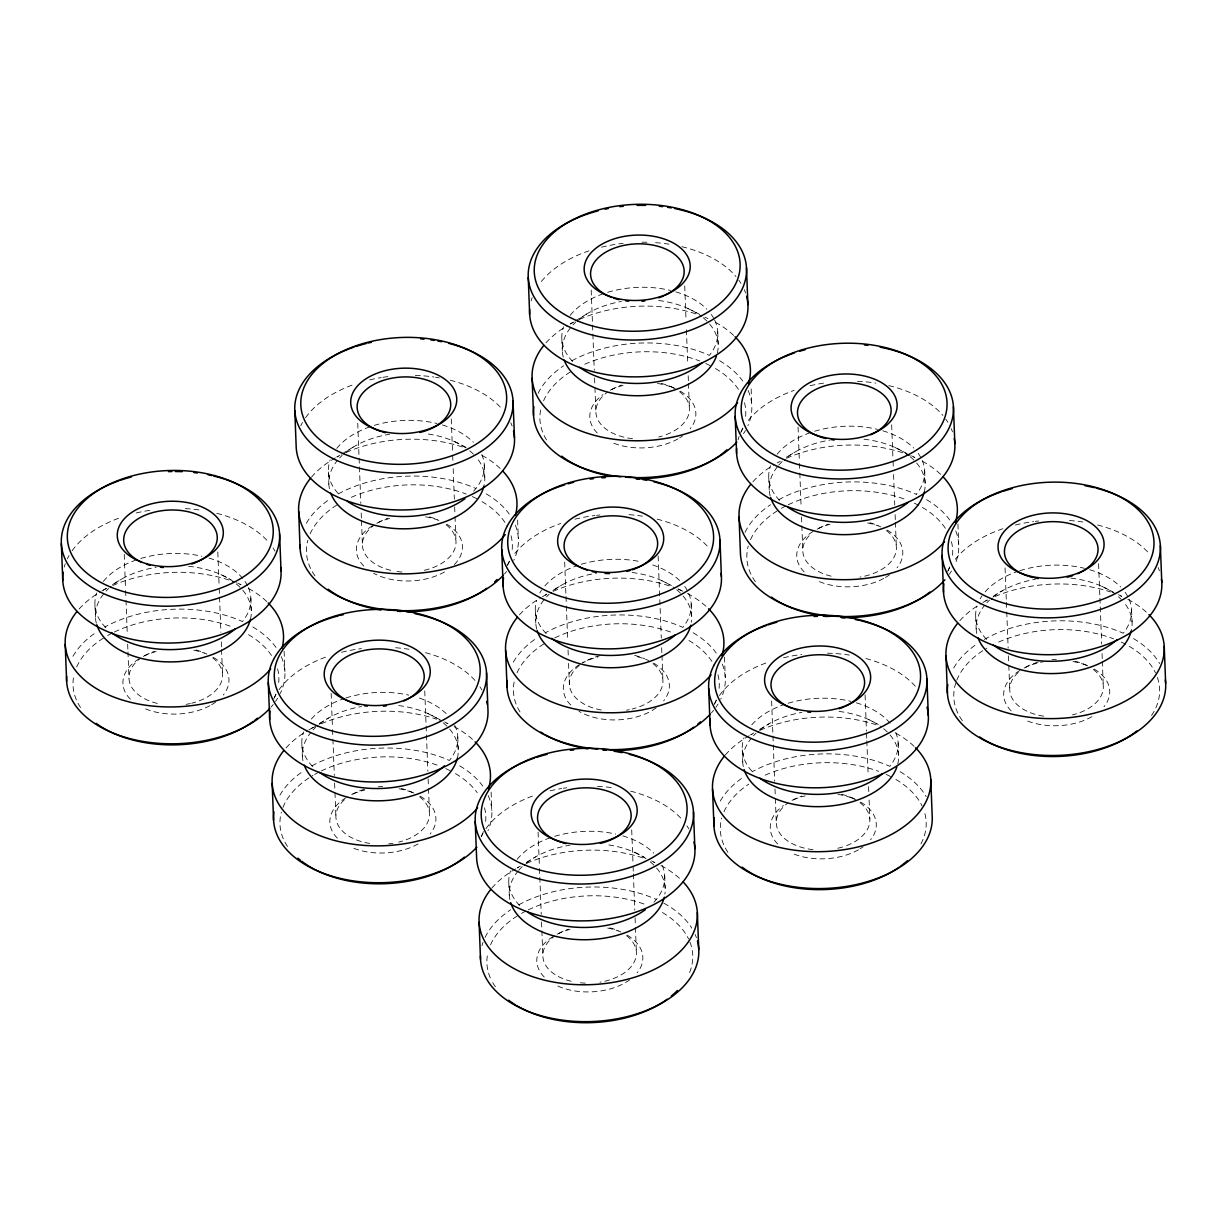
<?xml version="1.0" encoding="UTF-8"?>
<svg xmlns="http://www.w3.org/2000/svg" width="1227" height="1227" viewBox="0 0 1227 1227"><rect width="100%" height="100%" fill="white"/><g stroke="black" fill="none" stroke-linecap="round" stroke-linejoin="round"><path stroke-width="0.75" stroke-dasharray="5 3.75" d="M101.918 590.985L106.458 588.239M112.531 584.573L121.611 579.083M339.91 455.156L336.873 456.981A109.234 67.255 -2.2 0 1 339.864 455.462M341.428 454.235L355.063 445.984M570.325 323.897L573.362 322.072M574.88 321.152L588.515 312.9M308.851 729.912L313.406 727.166M319.465 723.501L328.56 717.994M546.843 594.083L542.303 596.828A109.234 67.255 -2.2 0 1 546.797 594.389M552.902 590.417L561.997 584.911M786.354 457.334L795.449 451.827M520.34 866.078L517.303 867.918A109.234 67.255 -2.2 0 1 520.294 866.4M526.398 862.412L535.493 856.921M753.777 732.994L750.755 734.835A109.234 67.255 -2.2 0 1 753.731 733.317M759.85 729.329L768.946 723.838M987.229 599.911L982.689 602.656A109.234 67.255 -2.2 0 1 987.183 600.233M993.287 596.245L1002.382 590.754M671.23 386.796L673.899 387.977M1087.766 665.816L1085.113 664.635A46.81 28.819 -2.2 0 0 1074.99 661.215M851.661 797.719L854.329 798.915M413.944 793.071L411.275 791.89A46.81 28.819 -2.2 0 0 401.168 788.455M687.887 308.452L699.574 314.357M894.82 447.364L909.851 454.972M911.523 455.815L914.867 457.502A109.234 67.255 -2.2 0 0 911.722 456.137M1101.754 586.291L1116.785 593.883M1118.457 594.727L1121.8 596.414A109.234 67.255 -2.2 0 0 1118.656 595.049M454.435 441.536L466.122 447.441M661.368 580.448L671.399 585.524M678.071 588.899L681.414 590.586M868.302 719.375L878.333 724.436M220.983 574.619L231.013 579.681M237.685 583.055L241.029 584.742A109.234 67.255 -2.2 0 0 236.29 582.718M427.916 713.547L442.962 721.139M444.634 721.982L447.962 723.669A109.234 67.255 -2.2 0 0 444.818 722.304M634.865 852.458L644.881 857.52M651.568 860.909L654.896 862.596A109.234 67.255 -2.2 0 0 651.767 861.231M1131.585 609.696L1132.061 621.982M1098.594 563.714L1099.837 596.215M1099.913 598.132L1101.677 644.006M1102.045 653.562L1102.26 659.298M1102.337 661.2L1103.288 686.046M1005.066 567.917L1006.309 600.417M1006.385 602.319L1006.677 609.972M1006.753 611.874L1008.149 648.193M1008.441 655.847L1008.732 663.485M1008.809 665.402L1009.76 690.249M975.695 616.69L976.171 628.976M957.934 524.052L958.716 544.328M924.652 470.769L925.127 483.055M891.661 424.803L892.98 459.205M893.057 461.107L893.271 466.843M893.563 474.496L894.744 505.079M895.112 514.634L895.327 520.371M895.403 522.288L896.354 547.135M898.149 742.78L898.624 755.065M865.081 694.896L866.461 731.215M866.538 733.117L866.768 738.853M866.829 740.771L868.164 775.173M868.593 786.645L868.823 792.381M869.115 800.019L869.851 819.13M798.056 427.088L799.375 461.49M799.452 463.392L799.743 471.045M799.82 472.962L801.139 507.365M801.507 516.92L802.826 551.322M768.762 477.763L769.237 490.064M771.614 701L773.225 743.056M773.301 744.958L774.697 781.277M774.989 788.93L775.28 796.568M775.357 798.486L776.308 823.332M751.139 388.821L751.783 405.416M742.258 749.774L742.734 762.059M717.718 331.857L718.194 344.143M724.482 657.135L725.264 677.411M684.727 285.876L685.97 318.36M686.414 329.833L687.733 364.25M688.178 375.707L688.393 381.444M688.47 383.361L689.421 408.208M691.215 603.853L691.675 616.153M658.132 555.969L661.292 638.163M661.66 647.718L661.89 653.454M661.951 655.371L662.917 680.218M664.697 875.863L665.172 888.149M631.706 829.881L633.025 864.299M633.101 866.201L633.316 871.937M633.393 873.854L634.788 910.173M635.08 917.811L635.371 925.465M635.448 927.367L636.399 952.229M591.184 290.063L592.81 332.118M592.871 334.035L594.267 370.355M594.574 377.993L594.865 385.646M594.926 387.548L595.893 412.41M561.828 338.851L562.303 351.137M564.681 562.073L565.923 594.574M566 596.491L566.291 604.129M566.368 606.046L567.687 640.448M568.055 650.003L568.27 655.739M568.561 663.393L569.374 684.405M535.325 610.847L535.785 623.147M538.086 832.167L539.42 866.584M539.481 868.486L541.245 914.36M541.536 922.014L542.871 956.416M517.625 520.064L518.331 538.5M508.806 882.857L509.282 895.143M484.266 464.941L484.742 477.226M491.107 792.075L491.812 810.495M451.275 418.959L452.594 453.361M452.671 455.278L452.886 461.015M453.177 468.653L454.358 499.236M454.65 506.889L454.941 514.527M455.018 516.444L455.969 541.291M457.763 736.936L458.238 749.237M424.757 690.97L426.382 733.01M426.459 734.927L427.855 771.246M428.146 778.9L428.438 786.538M428.514 788.455L429.465 813.302M357.747 423.162L360.83 503.438M361.198 512.993L361.413 518.73M361.49 520.647L362.44 545.494M328.376 471.935L328.851 484.22M331.152 693.255L332.471 727.657M332.548 729.574L332.839 737.212M332.916 739.129L334.311 775.449M334.603 783.087L334.894 790.74M334.971 792.642L335.922 817.504M301.873 743.945L302.348 756.231M284.112 651.307L284.879 671.583M250.829 598.024L251.305 610.31M217.823 552.043L219.142 586.445M219.219 588.362L220.906 632.319M221.274 641.874L221.504 647.611M221.566 649.528L222.532 674.375M124.218 554.328L125.537 588.73M125.614 590.647L125.906 598.285M125.982 600.202L127.301 634.604M127.669 644.175L127.884 649.896M127.961 651.813L128.988 678.577M94.939 605.018L95.415 617.304M626.522 935.71A46.81 28.819 -2.2 0 1 599.957 982.198M585.356 983.134A46.81 28.819 -2.2 0 1 576.705 982.336M571.168 981.263A46.81 28.819 -2.2 0 1 554.451 936.155M558.592 933.486A46.81 28.819 -2.2 0 1 568.27 929.176M609.88 927.842A46.81 28.819 -2.2 0 1 618.209 930.802M627.227 935.173A53.052 32.669 -2.2 0 1 637.135 972.873M629.696 979.836A53.052 32.669 -2.2 0 1 557.426 985.879M544.251 977.029A53.052 32.669 -2.2 0 1 554.635 935.618M557.196 934.238A53.052 32.669 -2.2 0 1 571.721 928.946M607.656 928.026A53.052 32.669 -2.2 0 1 622.212 932.581M662.243 865.48A78.022 48.037 -2.2 0 1 653.991 902.106M519.727 905.541A78.022 48.037 -2.2 0 1 510.601 870.817M517.165 859.314A78.022 48.037 -2.2 0 1 551.153 837.443M554.681 836.323A78.022 48.037 -2.2 0 1 615.724 834.053M622.841 835.894A78.022 48.037 -2.2 0 1 653.776 853.194M689.927 942.06A102.991 63.405 -2.2 0 1 689.114 973.64M495.447 986.83A102.991 63.405 -2.2 0 1 491.045 979.453M490.34 977.934A102.991 63.405 -2.2 0 1 487.901 952.704M490.539 944.836A102.991 63.405 -2.2 0 1 518.361 915.265M521.536 913.394A102.991 63.405 -2.2 0 1 526.506 910.725M528.223 909.882A102.991 63.405 -2.2 0 1 646.69 905.005M662.411 912.52A102.991 63.405 -2.2 0 1 688.608 939.023M509.88 899.652A78.022 48.037 -2.2 0 1 517.641 871.615M518.776 870.25A78.022 48.037 -2.2 0 1 522.595 866.293M526.076 863.287A78.022 48.037 -2.2 0 1 570.003 845.188M608.776 844.943A78.022 48.037 -2.2 0 1 648.715 860.633M650.187 861.799A78.022 48.037 -2.2 0 1 654.252 865.48M656.614 868.056A78.022 48.037 -2.2 0 1 664.881 894.192M481.966 945.71A109.234 67.255 -2.2 0 1 483.009 942.367M485.079 937.397A109.234 67.255 -2.2 0 1 510.616 909.774M518.684 904.866A109.234 67.255 -2.2 0 1 656.322 899.452M663.807 903.179A109.234 67.255 -2.2 0 1 691.783 928.133M695.142 934.483A109.234 67.255 -2.2 0 1 696.415 937.75M481.214 836.645A109.234 67.255 -2.2 0 1 482.932 833.394M485.984 828.608A109.234 67.255 -2.2 0 1 535.923 794.881M550.11 790.817A109.234 67.255 -2.2 0 1 561.659 788.516M563.331 788.24A109.234 67.255 -2.2 0 1 566.69 787.765M597.457 786.384A109.234 67.255 -2.2 0 1 614.298 787.933M630.647 791.154A109.234 67.255 -2.2 0 1 682.918 820.541M686.921 825.817A109.234 67.255 -2.2 0 1 688.853 828.931M491.843 888.118A109.234 67.255 -2.2 0 1 515.785 868.839M526.598 863.379A109.234 67.255 -2.2 0 1 643.546 858.133M660.939 865.526A109.234 67.255 -2.2 0 1 682.043 880.817M419.588 796.783A46.81 28.819 -2.2 0 1 398.668 842.121M393.023 843.271A46.81 28.819 -2.2 0 1 388.683 843.854M369.756 843.424A46.81 28.819 -2.2 0 1 347.517 797.228M351.658 794.559A46.81 28.819 -2.2 0 1 366.72 788.67M378.161 786.798A46.81 28.819 -2.2 0 1 382.579 786.568M420.278 796.246A53.052 32.669 -2.2 0 1 430.202 833.946M418.07 843.931A53.052 32.669 -2.2 0 1 350.493 846.967M337.302 838.118A53.052 32.669 -2.2 0 1 347.701 796.691M352.962 794.053A53.052 32.669 -2.2 0 1 364.787 790.019M399.128 788.823A53.052 32.669 -2.2 0 1 415.278 793.67M454.65 725.126A78.022 48.037 -2.2 0 1 449.404 760.479A109.234 67.255 -2.2 0 0 311.75 765.955M312.793 766.614A78.022 48.037 -2.2 0 1 303.652 731.905M311.367 719.037A78.022 48.037 -2.2 0 1 344.22 698.531M345.968 697.948A78.022 48.037 -2.2 0 1 408.79 695.126M419.343 698.071A78.022 48.037 -2.2 0 1 446.843 714.267M483.407 831.584A102.991 63.405 -2.2 0 1 479.834 839.329M287.517 846.477A102.991 63.405 -2.2 0 1 281.366 812.197M282.946 807.473A102.991 63.405 -2.2 0 1 312.992 775.403M314.603 774.467A102.991 63.405 -2.2 0 1 319.572 771.798M321.29 770.955A102.991 63.405 -2.2 0 1 438.192 765.495M445.769 768.577A102.991 63.405 -2.2 0 1 452.364 771.844M455.478 773.608A102.991 63.405 -2.2 0 1 477.257 792.719M484.527 807.795A102.991 63.405 -2.2 0 1 485.401 823.67M449.68 729.145A78.022 48.037 -2.2 0 1 457.349 758.286M302.946 760.725A78.022 48.037 -2.2 0 1 310.707 732.688M313.054 729.973A78.022 48.037 -2.2 0 1 315.661 727.366M319.143 724.359A78.022 48.037 -2.2 0 1 361.49 706.537M398.683 705.586A78.022 48.037 -2.2 0 1 440.554 720.786M443.254 722.872A78.022 48.037 -2.2 0 1 447.318 726.553M274.281 697.718A109.234 67.255 -2.2 0 1 275.998 694.467M279.05 689.681A109.234 67.255 -2.2 0 1 328.989 655.954M341.566 652.273A109.234 67.255 -2.2 0 1 361.459 648.623M395.615 647.749A109.234 67.255 -2.2 0 1 409.005 649.252M425.493 652.687A109.234 67.255 -2.2 0 1 475.984 681.614M479.972 686.89A109.234 67.255 -2.2 0 1 481.92 690.019M488.208 795.556A109.234 67.255 -2.2 0 1 487.993 830.664M279.863 795.234A109.234 67.255 -2.2 0 1 303.683 770.847M459.696 765.863A109.234 67.255 -2.2 0 1 482.778 786.124M286.014 747.933A109.234 67.255 -2.2 0 1 307.164 730.893M311.827 728.271A109.234 67.255 -2.2 0 1 318.054 725.188M321.29 723.746A109.234 67.255 -2.2 0 1 436.613 719.206M454.005 726.614A109.234 67.255 -2.2 0 1 475.11 741.89M212.654 657.856A46.81 28.819 -2.2 0 1 191.734 703.194M190.338 703.531A46.81 28.819 -2.2 0 1 186.09 704.359M157.286 703.408A46.81 28.819 -2.2 0 1 140.568 658.301M144.725 655.632A46.81 28.819 -2.2 0 1 154.403 651.322M196.013 650.003A46.81 28.819 -2.2 0 1 204.342 652.963M213.345 657.335A53.052 32.669 -2.2 0 1 223.268 695.019M215.829 701.982A53.052 32.669 -2.2 0 1 211.121 705.004M209.863 705.709A53.052 32.669 -2.2 0 1 143.559 708.04M130.369 699.191A53.052 32.669 -2.2 0 1 140.768 657.779M143.329 656.399A53.052 32.669 -2.2 0 1 157.854 651.108M193.774 650.187A53.052 32.669 -2.2 0 1 208.345 654.743M248.36 587.641A78.022 48.037 -2.2 0 1 242.471 621.568A109.234 67.255 -2.2 0 0 104.801 627.028M105.859 627.687A78.022 48.037 -2.2 0 1 96.718 592.978M103.298 581.475A78.022 48.037 -2.2 0 1 135.553 560.202M140.814 558.469A78.022 48.037 -2.2 0 1 201.857 556.214M208.973 558.055A78.022 48.037 -2.2 0 1 247.716 586.199M275.891 694.237A102.991 63.405 -2.2 0 1 272.9 700.402M80.583 707.55A102.991 63.405 -2.2 0 1 74.034 674.85M76.657 666.997A102.991 63.405 -2.2 0 1 104.494 637.427M107.654 635.54A102.991 63.405 -2.2 0 1 112.639 632.871M114.341 632.028A102.991 63.405 -2.2 0 1 232.808 627.15M248.544 634.681A102.991 63.405 -2.2 0 1 273.974 659.666M277.578 668.868A102.991 63.405 -2.2 0 1 278.468 684.743M242.747 590.218A78.022 48.037 -2.2 0 1 250.415 619.359M96.35 623.285A78.022 48.037 -2.2 0 1 103.774 593.761M106.12 591.061A78.022 48.037 -2.2 0 1 108.728 588.439M114.709 583.515A78.022 48.037 -2.2 0 1 156.136 567.349M188.559 566.307A78.022 48.037 -2.2 0 1 233.621 581.874M236.32 583.945A78.022 48.037 -2.2 0 1 240.369 587.626M64.218 567.104A109.234 67.255 -2.2 0 1 65.261 563.76M67.347 558.791A109.234 67.255 -2.2 0 1 69.065 555.54M72.117 550.754A109.234 67.255 -2.2 0 1 120.323 517.641M136.243 512.963A109.234 67.255 -2.2 0 1 152.823 509.911M185.277 508.622A109.234 67.255 -2.2 0 1 200.415 510.095M216.78 513.3A109.234 67.255 -2.2 0 1 267.977 541.46M273.038 547.963A109.234 67.255 -2.2 0 1 274.986 551.092M281.274 656.644A109.234 67.255 -2.2 0 1 280.308 693.393M277.639 698.255A109.234 67.255 -2.2 0 1 275.538 701.43M273.176 704.543A109.234 67.255 -2.2 0 1 271.029 707.074M72.93 656.307A109.234 67.255 -2.2 0 1 96.749 631.92M252.762 626.936A109.234 67.255 -2.2 0 1 277.915 650.279M79.08 609.006A109.234 67.255 -2.2 0 1 100.231 591.966M103.39 590.156A109.234 67.255 -2.2 0 1 106.412 588.546M112.731 585.54A109.234 67.255 -2.2 0 1 234.648 582.089M248.514 588.469A109.234 67.255 -2.2 0 1 268.176 602.963M859.974 802.627A46.81 28.819 -2.2 0 1 844.437 846.385M842.673 846.952A46.81 28.819 -2.2 0 1 834.835 848.869M812.995 849.636A46.81 28.819 -2.2 0 1 787.887 803.056M792.044 800.403A46.81 28.819 -2.2 0 1 801.722 796.093M841.553 794.298A46.81 28.819 -2.2 0 1 854.667 799.206M860.664 802.09A53.052 32.669 -2.2 0 1 870.587 839.774M863.148 846.753A53.052 32.669 -2.2 0 1 860.081 848.793M858.44 849.774A53.052 32.669 -2.2 0 1 790.878 852.796M777.688 843.946A53.052 32.669 -2.2 0 1 783.393 805.556M793.348 799.881A53.052 32.669 -2.2 0 1 805.173 795.863M837.934 794.39A53.052 32.669 -2.2 0 1 855.664 799.498M895.679 732.396A78.022 48.037 -2.2 0 1 889.79 766.323A109.234 67.255 -2.2 0 0 752.12 771.783M751.952 771.169A78.022 48.037 -2.2 0 1 744.037 737.734M751.752 724.866A78.022 48.037 -2.2 0 1 784.605 704.359M788.133 703.24A78.022 48.037 -2.2 0 1 850.986 701.384M856.293 702.81A78.022 48.037 -2.2 0 1 891.692 725.372M924.897 813.639A102.991 63.405 -2.2 0 1 920.219 845.173M727.902 852.305A102.991 63.405 -2.2 0 1 721.752 818.026M723.976 811.753A102.991 63.405 -2.2 0 1 748.777 784.145M765.173 775.157A102.991 63.405 -2.2 0 1 878.578 771.323M886.139 774.421A102.991 63.405 -2.2 0 1 892.75 777.688M895.863 779.436A102.991 63.405 -2.2 0 1 922.044 805.94M890.066 734.973A78.022 48.037 -2.2 0 1 897.32 765.617M743.317 766.568A78.022 48.037 -2.2 0 1 751.093 738.516M753.439 735.817A78.022 48.037 -2.2 0 1 756.047 733.194M759.528 730.188A78.022 48.037 -2.2 0 1 801.86 712.381M839.069 711.43A78.022 48.037 -2.2 0 1 880.94 726.629M883.639 728.715A78.022 48.037 -2.2 0 1 887.688 732.396M714.666 703.562A109.234 67.255 -2.2 0 1 716.384 700.31M719.436 695.525A109.234 67.255 -2.2 0 1 769.375 661.798M783.562 657.733A109.234 67.255 -2.2 0 1 801.829 654.466M827.473 653.193A109.234 67.255 -2.2 0 1 832.596 653.377M836.001 653.592A109.234 67.255 -2.2 0 1 849.391 655.095M865.879 658.531A109.234 67.255 -2.2 0 1 916.354 687.442M720.249 801.062A109.234 67.255 -2.2 0 1 744.068 776.676M900.081 771.691A109.234 67.255 -2.2 0 1 926.17 796.614M725.295 755.034A109.234 67.255 -2.2 0 1 749.237 735.755M760.05 730.295A109.234 67.255 -2.2 0 1 876.983 725.05M895.833 733.225A109.234 67.255 -2.2 0 1 915.495 747.734M653.04 663.7A46.81 28.819 -2.2 0 1 632.12 709.037M629.313 709.666A46.81 28.819 -2.2 0 1 626.476 710.188M601.337 710.019A46.81 28.819 -2.2 0 1 580.954 664.144M600.172 655.586A46.81 28.819 -2.2 0 0 585.11 661.476L582.472 662.902A53.052 32.669 -2.2 0 1 598.239 656.936M634.604 655.371A46.81 28.819 -2.2 0 1 644.727 658.792M653.73 663.163A53.052 32.669 -2.2 0 1 663.654 700.862M656.215 707.826A53.052 32.669 -2.2 0 1 578.929 711.292M570.754 705.019A53.052 32.669 -2.2 0 1 581.153 663.608M637.258 656.706A53.052 32.669 -2.2 0 1 648.73 660.586M688.746 593.485A78.022 48.037 -2.2 0 1 682.856 627.396A109.234 67.255 -2.2 0 0 545.187 632.856M546.245 633.531A78.022 48.037 -2.2 0 1 536.613 600.31M539.819 592.948A78.022 48.037 -2.2 0 1 541.598 590.095M544.819 585.954A78.022 48.037 -2.2 0 1 577.672 565.448M581.199 564.313A78.022 48.037 -2.2 0 1 640.402 561.659M652.779 564.987A78.022 48.037 -2.2 0 1 680.279 581.184M684.758 586.445A78.022 48.037 -2.2 0 1 688.102 592.043M716.277 700.065A102.991 63.405 -2.2 0 1 713.286 706.246M520.018 711.921A102.991 63.405 -2.2 0 1 514.819 679.098M517.042 672.825A102.991 63.405 -2.2 0 1 546.444 642.319M554.727 637.871A102.991 63.405 -2.2 0 1 673.194 632.994M688.93 640.525A102.991 63.405 -2.2 0 1 714.359 665.509M717.964 674.712A102.991 63.405 -2.2 0 1 718.853 690.586M536.736 629.129A78.022 48.037 -2.2 0 1 544.144 599.604M546.506 596.889A78.022 48.037 -2.2 0 1 549.113 594.282M555.095 589.359A78.022 48.037 -2.2 0 1 596.521 573.178M632.135 572.503A78.022 48.037 -2.2 0 1 674.006 587.702M676.706 589.788A78.022 48.037 -2.2 0 1 680.755 593.469M683.132 596.061A78.022 48.037 -2.2 0 1 691.399 622.181M507.733 564.635A109.234 67.255 -2.2 0 1 509.435 561.383M514.849 553.484A109.234 67.255 -2.2 0 1 560.708 523.469M575.003 519.19A109.234 67.255 -2.2 0 1 594.896 515.539M596.598 515.34A109.234 67.255 -2.2 0 1 600.003 514.987M629.068 514.665A109.234 67.255 -2.2 0 1 642.457 516.168M657.151 519.144A109.234 67.255 -2.2 0 1 708.362 547.303M722.32 664.098A109.234 67.255 -2.2 0 1 720.694 699.237M718.025 704.083A109.234 67.255 -2.2 0 1 715.924 707.258M713.562 710.372A109.234 67.255 -2.2 0 1 711.415 712.918M513.315 662.151A109.234 67.255 -2.2 0 1 537.135 637.764M693.148 632.779A109.234 67.255 -2.2 0 1 716.231 653.04M519.45 614.85A109.234 67.255 -2.2 0 1 540.601 597.81M553.116 591.368A109.234 67.255 -2.2 0 1 670.049 586.123M678.27 589.221A109.234 67.255 -2.2 0 1 685.97 592.764M687.442 593.531A109.234 67.255 -2.2 0 1 708.562 608.807M446.107 524.773A46.81 28.819 -2.2 0 1 420.968 571.015M402.011 572.058A46.81 28.819 -2.2 0 1 396.275 571.414M390.738 570.325A46.81 28.819 -2.2 0 1 374.02 525.217M378.161 522.549A46.81 28.819 -2.2 0 1 387.855 518.239M429.465 516.904A46.81 28.819 -2.2 0 1 437.794 519.88M446.797 524.236A53.052 32.669 -2.2 0 1 453.346 565.555M444.573 571.92A53.052 32.669 -2.2 0 1 373.606 573.27M363.821 566.107A53.052 32.669 -2.2 0 1 374.22 524.696M376.781 523.315A53.052 32.669 -2.2 0 1 391.29 518.024M425.646 516.812A53.052 32.669 -2.2 0 1 441.781 521.659M481.812 454.557A78.022 48.037 -2.2 0 1 473.561 491.183M338.085 493.331A78.022 48.037 -2.2 0 1 330.17 459.895M336.75 448.392A78.022 48.037 -2.2 0 1 370.738 426.521M374.266 425.386A78.022 48.037 -2.2 0 1 437.103 423.545M442.426 424.971A78.022 48.037 -2.2 0 1 473.346 442.257M509.343 561.138A102.991 63.405 -2.2 0 1 506.352 567.319M315.032 575.908A102.991 63.405 -2.2 0 1 311.367 570.034M310.615 568.53A102.991 63.405 -2.2 0 1 307.885 540.187M310.109 533.914A102.991 63.405 -2.2 0 1 337.946 504.343M351.305 497.318A102.991 63.405 -2.2 0 1 466.26 494.067M472.272 496.582A102.991 63.405 -2.2 0 1 478.883 499.834M481.996 501.598A102.991 63.405 -2.2 0 1 507.426 526.582M511.03 535.785A102.991 63.405 -2.2 0 1 511.92 551.659M478.3 459.818A78.022 48.037 -2.2 0 1 483.867 486.275M329.45 488.714A78.022 48.037 -2.2 0 1 337.21 460.677M339.557 457.978A78.022 48.037 -2.2 0 1 342.18 455.355M345.646 452.349A78.022 48.037 -2.2 0 1 389.588 434.251M428.361 434.021A78.022 48.037 -2.2 0 1 468.3 449.695M469.772 450.861A78.022 48.037 -2.2 0 1 473.821 454.542M300.799 425.708A109.234 67.255 -2.2 0 1 302.502 422.456M305.569 417.671A109.234 67.255 -2.2 0 1 355.508 383.944M369.695 379.879A109.234 67.255 -2.2 0 1 381.229 377.579M382.901 377.318A109.234 67.255 -2.2 0 1 387.962 376.612M415.324 375.385A109.234 67.255 -2.2 0 1 422.119 375.738M423.821 375.876A109.234 67.255 -2.2 0 1 433.867 376.996M435.508 377.241A109.234 67.255 -2.2 0 1 439.266 377.87M450.217 380.217A109.234 67.255 -2.2 0 1 502.487 409.603M510.846 422.794A109.234 67.255 -2.2 0 1 512.119 426.06M515.386 525.187A109.234 67.255 -2.2 0 1 513.76 560.31M506.628 571.445A109.234 67.255 -2.2 0 1 504.481 573.991M306.382 523.223A109.234 67.255 -2.2 0 1 330.201 498.837M338.253 493.944A109.234 67.255 -2.2 0 1 475.892 488.53M486.199 493.852A109.234 67.255 -2.2 0 1 509.297 514.113M311.428 477.196A109.234 67.255 -2.2 0 1 335.37 457.901M346.183 452.456A109.234 67.255 -2.2 0 1 463.116 447.195M481.966 455.386A109.234 67.255 -2.2 0 1 501.628 469.88M1093.426 669.543A46.81 28.819 -2.2 0 1 1072.49 714.881M1043.594 716.169A46.81 28.819 -2.2 0 1 1021.339 669.973M1025.481 667.319A46.81 28.819 -2.2 0 1 1040.557 661.43M1051.999 659.559A46.81 28.819 -2.2 0 1 1056.401 659.313M1094.116 669.006A53.052 32.669 -2.2 0 1 1104.039 706.691M1091.892 716.675A53.052 32.669 -2.2 0 1 1024.33 719.712M1011.14 710.862A53.052 32.669 -2.2 0 1 1021.539 669.451M1024.1 668.071A53.052 32.669 -2.2 0 1 1043.395 661.752M1072.965 661.568A53.052 32.669 -2.2 0 1 1089.101 666.414M1129.131 599.313A78.022 48.037 -2.2 0 1 1123.226 633.239A109.234 67.255 -2.2 0 0 984.1 639.528M986.631 639.374A78.022 48.037 -2.2 0 1 976.999 606.138M980.189 598.791A78.022 48.037 -2.2 0 1 981.983 595.939M985.204 591.782A78.022 48.037 -2.2 0 1 1018.057 571.276M1019.806 570.708A78.022 48.037 -2.2 0 1 1084.423 568.3M1089.745 569.727A78.022 48.037 -2.2 0 1 1120.665 587.012M1125.144 592.288A78.022 48.037 -2.2 0 1 1128.487 597.871M1157.398 677.442A102.991 63.405 -2.2 0 1 1149.699 718.071M962.351 720.663A102.991 63.405 -2.2 0 1 955.664 683.362M956.769 680.233A102.991 63.405 -2.2 0 1 986.83 648.147M998.625 642.074A102.991 63.405 -2.2 0 1 1113.579 638.822M1121.279 642.12A102.991 63.405 -2.2 0 1 1126.202 644.604M1129.315 646.353A102.991 63.405 -2.2 0 1 1155.497 672.841M1125.619 604.574A78.022 48.037 -2.2 0 1 1131.187 631.031M976.769 633.485A78.022 48.037 -2.2 0 1 984.529 605.432M986.876 602.733A78.022 48.037 -2.2 0 1 989.499 600.11M992.965 597.104A78.022 48.037 -2.2 0 1 1035.312 579.282M1070.926 578.147A78.022 48.037 -2.2 0 1 1114.392 593.546M1118.503 596.828A78.022 48.037 -2.2 0 1 1121.141 599.313M948.118 570.478A109.234 67.255 -2.2 0 1 949.821 567.227M955.235 559.328A109.234 67.255 -2.2 0 1 1002.827 528.714M1015.389 525.033A109.234 67.255 -2.2 0 1 1033.594 521.598M1035.281 521.383A109.234 67.255 -2.2 0 1 1038.686 520.984M1069.438 520.509A109.234 67.255 -2.2 0 1 1082.827 522.012M1097.536 524.987A109.234 67.255 -2.2 0 1 1149.806 554.359M1158.165 567.549A109.234 67.255 -2.2 0 1 1159.438 570.816M953.701 667.979A109.234 67.255 -2.2 0 1 977.52 643.592M1133.518 638.607A109.234 67.255 -2.2 0 1 1159.622 663.531M959.836 620.693A109.234 67.255 -2.2 0 1 980.986 603.653M995.128 596.506A109.234 67.255 -2.2 0 1 1110.435 591.966M1127.828 599.359A109.234 67.255 -2.2 0 1 1148.947 614.65M886.492 530.616A46.81 28.819 -2.2 0 1 859.928 577.104M831.124 576.169A46.81 28.819 -2.2 0 1 810.817 534.006M818.547 528.392A46.81 28.819 -2.2 0 1 828.24 524.082M869.836 522.748A46.81 28.819 -2.2 0 1 878.179 525.708M887.182 530.079A53.052 32.669 -2.2 0 1 897.09 567.779M889.652 574.742A53.052 32.669 -2.2 0 1 884.958 577.764M883.701 578.454A53.052 32.669 -2.2 0 1 817.381 580.785M804.206 571.935A53.052 32.669 -2.2 0 1 814.605 530.524M817.167 529.159A53.052 32.669 -2.2 0 1 831.676 523.852M867.612 522.947A53.052 32.669 -2.2 0 1 882.167 527.487M922.198 460.386A78.022 48.037 -2.2 0 1 916.293 494.312M779.682 500.447A78.022 48.037 -2.2 0 1 770.556 465.723M777.12 454.22A78.022 48.037 -2.2 0 1 809.391 432.962M814.651 431.229A78.022 48.037 -2.2 0 1 877.489 429.373M882.796 430.8A78.022 48.037 -2.2 0 1 913.732 448.1M918.21 453.361A78.022 48.037 -2.2 0 1 921.554 458.959M949.713 566.981A102.991 63.405 -2.2 0 1 946.738 573.162M755.418 581.751A102.991 63.405 -2.2 0 1 748.271 546.015M750.495 539.742A102.991 63.405 -2.2 0 1 778.332 510.171M781.492 508.3A102.991 63.405 -2.2 0 1 786.461 505.631M788.179 504.788A102.991 63.405 -2.2 0 1 906.646 499.91M914.345 503.193A102.991 63.405 -2.2 0 1 919.253 505.677M922.382 507.426A102.991 63.405 -2.2 0 1 947.796 532.426M951.416 541.628A102.991 63.405 -2.2 0 1 952.29 557.503M916.584 462.978A78.022 48.037 -2.2 0 1 924.253 492.119M770.188 496.045A78.022 48.037 -2.2 0 1 777.596 466.521M778.731 465.156A78.022 48.037 -2.2 0 1 782.565 461.199M788.547 456.275A78.022 48.037 -2.2 0 1 829.958 440.094M863.992 439.235A78.022 48.037 -2.2 0 1 908.686 455.539M910.158 456.705A78.022 48.037 -2.2 0 1 914.207 460.386M738.056 439.849A109.234 67.255 -2.2 0 1 739.099 436.505M741.169 431.551A109.234 67.255 -2.2 0 1 742.887 428.3M748.301 420.401A109.234 67.255 -2.2 0 1 794.16 390.385M810.065 385.723A109.234 67.255 -2.2 0 1 826.661 382.671M857.412 381.29A109.234 67.255 -2.2 0 1 875.894 383.085M888.808 385.615A109.234 67.255 -2.2 0 1 942.873 415.447M945.802 419.189A109.234 67.255 -2.2 0 1 947.873 422.272M951.232 428.637A109.234 67.255 -2.2 0 1 952.505 431.889M955.772 531.015A109.234 67.255 -2.2 0 1 954.897 564.497M951.462 571A109.234 67.255 -2.2 0 1 949.361 574.175M745.05 532.319A109.234 67.255 -2.2 0 1 770.571 504.68M778.639 499.772A109.234 67.255 -2.2 0 1 916.278 494.358M926.584 499.68A109.234 67.255 -2.2 0 1 949.683 519.957M752.903 481.766A109.234 67.255 -2.2 0 1 774.053 464.726M777.228 462.916A109.234 67.255 -2.2 0 1 780.249 461.306M786.553 458.284A109.234 67.255 -2.2 0 1 910.112 455.478M922.351 461.214A109.234 67.255 -2.2 0 1 941.999 475.723M679.559 391.689A46.81 28.819 -2.2 0 1 664.006 435.447M662.258 436.03A46.81 28.819 -2.2 0 1 658.623 437.027M632.565 438.699A46.81 28.819 -2.2 0 1 607.472 392.134M611.613 389.465A46.81 28.819 -2.2 0 1 621.291 385.155M661.123 383.376A46.81 28.819 -2.2 0 1 674.236 388.269M680.249 391.152A53.052 32.669 -2.2 0 1 690.157 428.852M682.718 435.815A53.052 32.669 -2.2 0 1 679.651 437.87M678.025 438.837A53.052 32.669 -2.2 0 1 610.448 441.873M597.273 433.024A53.052 32.669 -2.2 0 1 602.963 394.619M610.233 390.232A53.052 32.669 -2.2 0 1 624.742 384.941M657.503 383.468A53.052 32.669 -2.2 0 1 675.233 388.576M714.605 320.032A78.022 48.037 -2.2 0 1 709.359 355.385A109.234 67.255 -2.2 0 0 571.705 360.861M572.748 361.52A78.022 48.037 -2.2 0 1 563.622 326.811M570.187 315.308A78.022 48.037 -2.2 0 1 602.457 294.035M607.718 292.302A78.022 48.037 -2.2 0 1 670.555 290.462M675.862 291.888A78.022 48.037 -2.2 0 1 706.798 309.173M711.261 314.434A78.022 48.037 -2.2 0 1 713.884 318.606M742.78 428.054A102.991 63.405 -2.2 0 1 739.804 434.235M546.521 439.91A102.991 63.405 -2.2 0 1 541.322 407.103M543.561 400.815A102.991 63.405 -2.2 0 1 571.399 371.26M584.742 364.235A102.991 63.405 -2.2 0 1 699.712 360.983M705.724 363.483A102.991 63.405 -2.2 0 1 712.32 366.75M715.448 368.514A102.991 63.405 -2.2 0 1 740.863 393.499M744.482 402.701A102.991 63.405 -2.2 0 1 745.356 418.576M709.635 324.051A78.022 48.037 -2.2 0 1 716.89 354.695M563.254 357.118A78.022 48.037 -2.2 0 1 570.662 327.594M573.009 324.894A78.022 48.037 -2.2 0 1 575.632 322.272M579.098 319.265A78.022 48.037 -2.2 0 1 621.445 301.443M658.654 300.492A78.022 48.037 -2.2 0 1 701.737 316.612M703.224 317.778A78.022 48.037 -2.2 0 1 707.273 321.459M531.122 300.922A109.234 67.255 -2.2 0 1 532.165 297.578M541.368 281.489A109.234 67.255 -2.2 0 1 588.945 250.86M601.521 247.194A109.234 67.255 -2.2 0 1 623.117 243.329M641.92 242.21A109.234 67.255 -2.2 0 1 648.761 242.302M655.571 242.655A109.234 67.255 -2.2 0 1 668.96 244.158M681.875 246.688A109.234 67.255 -2.2 0 1 735.939 276.52M738.869 280.262A109.234 67.255 -2.2 0 1 740.939 283.345M744.298 289.71A109.234 67.255 -2.2 0 1 745.571 292.977M748.163 390.477A109.234 67.255 -2.2 0 1 747.964 425.57M745.479 430.478A109.234 67.255 -2.2 0 1 743.516 433.668M538.116 393.392A109.234 67.255 -2.2 0 1 563.638 365.753M719.651 360.769A109.234 67.255 -2.2 0 1 742.749 381.03M545.969 342.839A109.234 67.255 -2.2 0 1 567.119 325.799M570.294 323.989A109.234 67.255 -2.2 0 1 573.316 322.379M579.619 319.357A109.234 67.255 -2.2 0 1 696.568 314.112M704.789 317.21A109.234 67.255 -2.2 0 1 707.933 318.575M715.418 322.302A109.234 67.255 -2.2 0 1 735.065 336.796"/><path stroke-width="1.5" d="M1160.359 545.632L1161.785 582.488M1164.239 646.384L1165.65 683.255M953.425 406.704L954.836 443.576M942.121 555.417L943.532 592.288M945.986 656.184L947.397 693.04M926.922 678.715L928.333 715.571M930.787 779.467L932.198 816.338A109.234 67.255 -2.2 0 1 819.943 888.563A109.234 67.255 -2.2 0 1 714.344 817.673M746.491 267.777L747.903 304.649M735.188 416.505L736.599 453.361M739.053 517.257L740.464 554.129A109.234 67.255 -2.2 0 0 823.838 615.233A109.234 67.255 -2.2 0 0 944.867 579.819M719.973 539.788L721.399 576.659M708.669 688.5L710.08 725.372M712.534 789.268L713.961 826.139M693.47 811.799L694.881 848.655M697.335 912.566L698.761 949.422M528.239 277.578L529.665 314.434M532.119 378.345L533.53 415.201M513.039 400.861L514.466 437.732M501.736 549.589L503.147 586.445M505.601 650.341L507.027 687.212M486.536 672.871L487.947 709.743A109.234 67.255 -2.2 0 1 375.692 781.967A109.234 67.255 -2.2 0 1 270.093 711.077M475.217 821.584L476.643 858.455A109.234 67.255 -2.2 0 0 594.972 920.388A109.234 67.255 -2.2 0 0 693.961 841.952M479.097 922.351L480.509 959.223M294.802 410.662L296.213 447.533A109.234 67.255 -2.2 0 0 414.542 509.45A109.234 67.255 -2.2 0 0 513.53 431.014M298.667 511.429L300.078 548.285M279.603 533.96L281.014 570.816M268.284 682.672L269.695 719.528M272.164 783.424L273.575 820.296M61.35 543.745L62.761 580.616M65.215 644.512L66.641 681.368M629.221 754.283A109.234 67.255 -2.2 0 1 671.399 855.234A109.234 67.255 -2.2 0 1 500.723 861.952A109.234 67.255 -2.2 0 1 534.512 758.01M536.26 757.427A109.234 67.255 -2.2 0 1 547.089 754.344M570.371 750.295A109.234 67.255 -2.2 0 1 573.776 749.973M602.825 749.942A109.234 67.255 -2.2 0 1 606.199 750.249M614.528 751.307A109.234 67.255 -2.2 0 1 621.982 752.642M560.632 842.121A46.81 28.819 -2.2 0 1 550.478 797.596A46.81 28.819 -2.2 0 1 623.515 799.989A46.81 28.819 -2.2 0 1 600.31 843.424M565.877 843.624A46.81 28.819 -2.2 0 1 562.349 842.673M677.457 990.434A102.991 63.405 -2.2 0 1 671.338 996.033M667.227 999.207A102.991 63.405 -2.2 0 1 517.227 1005.941M515.708 1005.036A102.991 63.405 -2.2 0 1 508.653 1000.189M697.427 941.048A109.234 67.255 -2.2 0 1 597.472 1021.247A109.234 67.255 -2.2 0 1 480.463 955.833M683.194 881.998A109.234 67.255 -2.2 0 1 590.8 984.652A109.234 67.255 -2.2 0 1 490.8 889.391M664.282 897.198A78.022 48.037 -2.2 0 1 588.653 939.667A78.022 48.037 -2.2 0 1 510.662 902.612M645.387 909.652A78.022 48.037 -2.2 0 1 527.748 912.198M415.033 613.715A109.234 67.255 -2.2 0 1 465.248 715.648A109.234 67.255 -2.2 0 1 290.523 720.586A109.234 67.255 -2.2 0 1 338.315 615.877M340.14 615.417A109.234 67.255 -2.2 0 1 343.391 614.65M397.579 611.169A109.234 67.255 -2.2 0 1 400.938 611.506M358.944 704.712A46.81 28.819 -2.2 0 1 338.637 662.549A46.81 28.819 -2.2 0 1 410.401 656.537A46.81 28.819 -2.2 0 1 403.821 700.954M386.306 705.862A46.81 28.819 -2.2 0 1 383.391 706.231M367.318 706.169A46.81 28.819 -2.2 0 1 364.48 705.786M464.404 857.121A102.991 63.405 -2.2 0 1 301.704 861.262M300.4 860.25A102.991 63.405 -2.2 0 1 297.9 858.133M476.828 847.243A109.234 67.255 -2.2 0 1 349.235 880.234A109.234 67.255 -2.2 0 1 273.974 811.845M475.11 741.89A109.234 67.255 -2.2 0 1 488.453 788.823M477.64 807.872A109.234 67.255 -2.2 0 1 330.953 839.452A109.234 67.255 -2.2 0 1 283.866 750.479M457.349 758.286A78.022 48.037 -2.2 0 1 382.947 800.694A78.022 48.037 -2.2 0 1 304.219 765.157M444.435 765.801A78.022 48.037 -2.2 0 1 319.541 772.381M486.628 701.369A109.234 67.255 -2.2 0 1 487.364 704.697M225.799 479.527A109.234 67.255 -2.2 0 1 252.992 580.938A109.234 67.255 -2.2 0 1 85.184 582.902A109.234 67.255 -2.2 0 1 118.912 480.769M120.645 480.171A109.234 67.255 -2.2 0 1 131.381 476.966M168.467 471.628A109.234 67.255 -2.2 0 1 171.903 471.536M175.323 471.521A109.234 67.255 -2.2 0 1 182.163 471.674M194.004 472.579A109.234 67.255 -2.2 0 1 197.348 472.993M208.099 474.788A109.234 67.255 -2.2 0 1 211.765 475.57M213.559 475.999A109.234 67.255 -2.2 0 1 224.096 478.959M141.887 562.365A46.81 28.819 -2.2 0 1 137.991 518.868A46.81 28.819 -2.2 0 1 208.544 521.168A46.81 28.819 -2.2 0 1 191.826 563.991M163.283 567.518A46.81 28.819 -2.2 0 1 160.384 567.242M150.215 565.325A46.81 28.819 -2.2 0 1 146.765 564.282M257.471 718.194A102.991 63.405 -2.2 0 1 254.756 720.326M253.36 721.369A102.991 63.405 -2.2 0 1 96.12 723.347M269.894 708.332A109.234 67.255 -2.2 0 1 144.924 741.752A109.234 67.255 -2.2 0 1 66.672 676.292M268.176 602.963A109.234 67.255 -2.2 0 1 282.011 648.224M270.707 668.945A109.234 67.255 -2.2 0 1 124.019 700.525A109.234 67.255 -2.2 0 1 76.918 611.552M250.415 619.359A78.022 48.037 -2.2 0 1 174.786 661.828A78.022 48.037 -2.2 0 1 96.78 624.758M235.231 628.899A78.022 48.037 -2.2 0 1 111.381 632.549M280.692 567.457A109.234 67.255 -2.2 0 1 171.504 643.009A109.234 67.255 -2.2 0 1 63.16 572.15M860.879 620.755A109.234 67.255 -2.2 0 1 906.017 721.154A109.234 67.255 -2.2 0 1 735.433 729.743A109.234 67.255 -2.2 0 1 766.231 625.525M767.964 624.926A109.234 67.255 -2.2 0 1 776.875 622.212M814.068 616.46A109.234 67.255 -2.2 0 1 817.504 616.337M824.345 616.291A109.234 67.255 -2.2 0 1 829.483 616.429M841.323 617.35A109.234 67.255 -2.2 0 1 844.667 617.748M855.418 619.558A109.234 67.255 -2.2 0 1 859.084 620.341M792.412 708.439A46.81 28.819 -2.2 0 1 781.752 666.077A46.81 28.819 -2.2 0 1 851.707 662.933A46.81 28.819 -2.2 0 1 845.786 706.046M844.207 706.783A46.81 28.819 -2.2 0 1 839.145 708.761M810.602 712.273A46.81 28.819 -2.2 0 1 807.703 712.013M797.535 710.096A46.81 28.819 -2.2 0 1 794.084 709.037M907.351 860.756A102.991 63.405 -2.2 0 1 900.679 866.124M899.238 867.152A102.991 63.405 -2.2 0 1 742.09 867.106M915.495 747.734A109.234 67.255 -2.2 0 1 825.388 851.523A109.234 67.255 -2.2 0 1 724.237 756.307M896.83 767.105A78.022 48.037 -2.2 0 1 819.651 806.645A78.022 48.037 -2.2 0 1 744.099 769.528M882.55 773.67A78.022 48.037 -2.2 0 1 759.927 778.209M926.998 707.197A109.234 67.255 -2.2 0 1 824.299 787.565A109.234 67.255 -2.2 0 1 710.264 718.608M653.945 481.843A109.234 67.255 -2.2 0 1 697.902 583.224A109.234 67.255 -2.2 0 1 525.984 589.037A109.234 67.255 -2.2 0 1 564.543 484.864M568.116 483.791A109.234 67.255 -2.2 0 1 573.592 482.334M590.11 479.128A109.234 67.255 -2.2 0 1 593.485 478.668M601.997 477.84A109.234 67.255 -2.2 0 1 605.417 477.61M636.061 478.622A109.234 67.255 -2.2 0 1 639.39 479.067M642.917 479.604A109.234 67.255 -2.2 0 1 646.644 480.263M587.15 570.11A46.81 28.819 -2.2 0 1 575.678 526.521A46.81 28.819 -2.2 0 1 647.749 526.076A46.81 28.819 -2.2 0 1 632.212 569.834M630.448 570.402A46.81 28.819 -2.2 0 1 626.828 571.414M609.512 573.546A46.81 28.819 -2.2 0 1 605.11 573.438M596.046 572.395A46.81 28.819 -2.2 0 1 592.396 571.629M700.418 721.829A102.991 63.405 -2.2 0 1 697.841 724.037M693.73 727.212A102.991 63.405 -2.2 0 1 613.377 750.709M587.871 748.869A102.991 63.405 -2.2 0 1 545.279 734.82M543.73 733.945A102.991 63.405 -2.2 0 1 540.739 732.105M710.28 714.16A109.234 67.255 -2.2 0 1 602.748 749.406M597.672 749.068A109.234 67.255 -2.2 0 1 507.196 680.448M708.562 608.807A109.234 67.255 -2.2 0 1 721.905 655.739M711.093 674.789A109.234 67.255 -2.2 0 1 564.405 706.353A109.234 67.255 -2.2 0 1 517.303 617.38M690.801 625.203A78.022 48.037 -2.2 0 1 615.172 667.657A78.022 48.037 -2.2 0 1 537.165 630.601M675.617 634.742A78.022 48.037 -2.2 0 1 551.767 638.377M721.077 573.285A109.234 67.255 -2.2 0 1 611.874 648.838A109.234 67.255 -2.2 0 1 503.545 577.994M448.806 343.361A109.234 67.255 -2.2 0 1 490.969 444.297A109.234 67.255 -2.2 0 1 320.293 451.015A109.234 67.255 -2.2 0 1 354.082 347.088M355.83 346.505A109.234 67.255 -2.2 0 1 366.658 343.407M368.269 343.023A109.234 67.255 -2.2 0 1 371.536 342.287M420.708 338.882A109.234 67.255 -2.2 0 1 424.082 339.158M430.784 339.91A109.234 67.255 -2.2 0 1 434.097 340.385M437.84 340.999A109.234 67.255 -2.2 0 1 441.551 341.704M380.217 431.183A46.81 28.819 -2.2 0 1 370.063 386.674A46.81 28.819 -2.2 0 1 443.1 389.066A46.81 28.819 -2.2 0 1 419.895 432.487M385.447 432.702A46.81 28.819 -2.2 0 1 381.919 431.735M497.042 579.497A102.991 63.405 -2.2 0 1 494.696 581.782M486.797 588.285A102.991 63.405 -2.2 0 1 406.444 611.782M380.937 609.957A102.991 63.405 -2.2 0 1 328.222 589.251M503.346 575.233A109.234 67.255 -2.2 0 1 379.695 608.868A109.234 67.255 -2.2 0 1 300.032 544.911M502.763 471.076A109.234 67.255 -2.2 0 1 515.463 515.141M505.217 534.589A109.234 67.255 -2.2 0 1 358.483 567.733A109.234 67.255 -2.2 0 1 310.37 478.469M483.867 486.275A78.022 48.037 -2.2 0 1 409.465 528.684A78.022 48.037 -2.2 0 1 330.738 493.147M464.972 498.714A78.022 48.037 -2.2 0 1 347.318 501.26M1096.125 488.116A109.234 67.255 -2.2 0 1 1138.288 589.067A109.234 67.255 -2.2 0 1 967.612 595.785A109.234 67.255 -2.2 0 1 1001.401 491.843M1003.149 491.26A109.234 67.255 -2.2 0 1 1012.137 488.637M1085.159 485.769A109.234 67.255 -2.2 0 1 1094.331 487.671M1027.536 575.954A46.81 28.819 -2.2 0 1 1014.79 533.3A46.81 28.819 -2.2 0 1 1085.604 530.125A46.81 28.819 -2.2 0 1 1077.643 573.699M1072.597 575.678A46.81 28.819 -2.2 0 1 1067.214 577.242M1038.303 578.546A46.81 28.819 -2.2 0 1 1034.591 577.871M1032.766 577.457A46.81 28.819 -2.2 0 1 1029.238 576.506M1136.892 730.939A102.991 63.405 -2.2 0 1 979.683 736.982M1165.328 679.881A109.234 67.255 -2.2 0 1 1056.14 755.449A109.234 67.255 -2.2 0 1 947.796 684.589M1148.947 614.65A109.234 67.255 -2.2 0 1 1058.84 718.439A109.234 67.255 -2.2 0 1 957.689 623.224M1131.187 631.031A78.022 48.037 -2.2 0 1 1056.784 673.454A78.022 48.037 -2.2 0 1 978.057 637.902M1117.153 639.574A78.022 48.037 -2.2 0 1 993.379 645.126M1161.448 579.129A109.234 67.255 -2.2 0 1 1052.26 654.681A109.234 67.255 -2.2 0 1 943.931 583.837M880.081 347.18A109.234 67.255 -2.2 0 1 935.143 446.766A109.234 67.255 -2.2 0 1 762.811 458.331A109.234 67.255 -2.2 0 1 794.467 352.916M799.774 351.229A109.234 67.255 -2.2 0 1 805.203 349.71M864.468 345.002A109.234 67.255 -2.2 0 1 867.842 345.339M825.832 438.545A46.81 28.819 -2.2 0 1 805.526 396.382A46.81 28.819 -2.2 0 1 877.305 390.37A46.81 28.819 -2.2 0 1 870.71 434.772M834.222 440.002A46.81 28.819 -2.2 0 1 831.369 439.619M929.959 592.028A102.991 63.405 -2.2 0 1 841.293 617.564M826.691 616.521A102.991 63.405 -2.2 0 1 823.102 616.046M817.796 615.202A102.991 63.405 -2.2 0 1 771.323 597.089M943.149 476.904A109.234 67.255 -2.2 0 1 955.358 522.656M944.545 541.705A109.234 67.255 -2.2 0 1 797.857 573.27A109.234 67.255 -2.2 0 1 750.755 484.297M924.253 492.119A78.022 48.037 -2.2 0 1 848.624 534.573A78.022 48.037 -2.2 0 1 770.617 497.518M907.857 502.641A78.022 48.037 -2.2 0 1 787.703 507.104M954.253 438.53A109.234 67.255 -2.2 0 1 849.452 515.616A109.234 67.255 -2.2 0 1 736.629 448.284M675.003 208.621A109.234 67.255 -2.2 0 1 725.203 310.554A109.234 67.255 -2.2 0 1 550.478 315.492A109.234 67.255 -2.2 0 1 598.27 210.783M604.972 209.203A109.234 67.255 -2.2 0 1 608.27 208.529M620.003 206.673A109.234 67.255 -2.2 0 1 623.393 206.289M637.074 205.4A109.234 67.255 -2.2 0 1 645.632 205.384M659.221 206.243A109.234 67.255 -2.2 0 1 662.565 206.611M667.549 207.302A109.234 67.255 -2.2 0 1 671.292 207.915M611.997 297.517A46.81 28.819 -2.2 0 1 601.337 255.139A46.81 28.819 -2.2 0 1 671.276 251.995A46.81 28.819 -2.2 0 1 665.371 295.109M663.776 295.86A46.81 28.819 -2.2 0 1 658.73 297.824M644.819 300.968A46.81 28.819 -2.2 0 1 641.905 301.275M628.73 301.228A46.81 28.819 -2.2 0 1 625.847 300.906M618.899 299.618A46.81 28.819 -2.2 0 1 613.653 298.1M726.921 449.818A102.991 63.405 -2.2 0 1 720.249 455.202M718.807 456.229A102.991 63.405 -2.2 0 1 636.199 478.683M610.862 476.275A102.991 63.405 -2.2 0 1 561.675 456.168M736.783 442.149A109.234 67.255 -2.2 0 1 625.862 477.196M620.801 476.751A109.234 67.255 -2.2 0 1 533.929 406.75M735.065 336.796A109.234 67.255 -2.2 0 1 748.424 383.729M737.611 402.778A109.234 67.255 -2.2 0 1 590.923 434.358A109.234 67.255 -2.2 0 1 543.822 345.385M716.399 356.183A78.022 48.037 -2.2 0 1 640.463 395.692A78.022 48.037 -2.2 0 1 564.175 360.063M702.12 362.732A78.022 48.037 -2.2 0 1 579.497 367.287M746.583 296.274A109.234 67.255 -2.2 0 1 645.249 376.551A109.234 67.255 -2.2 0 1 529.696 309.373M524.742 865.004A102.991 63.405 -2.2 0 0 686.675 815.142A102.991 63.405 -2.2 0 0 541.046 755.203A102.991 63.405 -2.2 0 0 524.742 865.004M553.546 839.191A53.052 32.669 -2.2 0 0 636.966 813.501A53.052 32.669 -2.2 0 0 561.951 782.627A53.052 32.669 -2.2 0 0 553.546 839.191M317.808 726.077A102.991 63.405 -2.2 0 0 479.742 676.215A102.991 63.405 -2.2 0 0 334.112 616.276A102.991 63.405 -2.2 0 0 317.808 726.077M346.612 700.28A53.052 32.669 -2.2 0 0 430.033 674.589A53.052 32.669 -2.2 0 0 355.017 643.715A53.052 32.669 -2.2 0 0 346.612 700.28M110.875 587.166A102.991 63.405 -2.2 0 0 272.808 537.288A102.991 63.405 -2.2 0 0 127.179 477.349A102.991 63.405 -2.2 0 0 110.875 587.166M139.679 561.352A53.052 32.669 -2.2 0 0 223.099 535.662A53.052 32.669 -2.2 0 0 148.084 504.788A53.052 32.669 -2.2 0 0 139.679 561.352M758.194 731.921A102.991 63.405 -2.2 0 0 920.127 682.043A102.991 63.405 -2.2 0 0 774.498 622.12A102.991 63.405 -2.2 0 0 758.194 731.921M786.998 706.108A53.052 32.669 -2.2 0 0 870.418 680.418A53.052 32.669 -2.2 0 0 795.403 649.543A53.052 32.669 -2.2 0 0 786.998 706.108M551.26 592.994A102.991 63.405 -2.2 0 0 713.178 543.132A102.991 63.405 -2.2 0 0 567.564 483.193A102.991 63.405 -2.2 0 0 551.26 592.994M580.064 567.196A53.052 32.669 -2.2 0 0 663.485 541.506A53.052 32.669 -2.2 0 0 588.454 510.631A53.052 32.669 -2.2 0 0 580.064 567.196M344.327 454.082A102.991 63.405 -2.2 0 0 506.245 404.204A102.991 63.405 -2.2 0 0 360.631 344.266A102.991 63.405 -2.2 0 0 344.327 454.082M373.131 428.269A53.052 32.669 -2.2 0 0 456.536 402.579A53.052 32.669 -2.2 0 0 381.52 371.704A53.052 32.669 -2.2 0 0 373.131 428.269M991.646 598.837A102.991 63.405 -2.2 0 0 1153.564 548.96A102.991 63.405 -2.2 0 0 1007.95 489.021A102.991 63.405 -2.2 0 0 991.646 598.837M1020.45 573.024A53.052 32.669 -2.2 0 0 1103.855 547.334A53.052 32.669 -2.2 0 0 1028.839 516.46A53.052 32.669 -2.2 0 0 1020.45 573.024M784.713 459.91A102.991 63.405 -2.2 0 0 946.63 410.048A102.991 63.405 -2.2 0 0 801.001 350.109A102.991 63.405 -2.2 0 0 784.713 459.91M813.516 434.113A53.052 32.669 -2.2 0 0 896.922 408.422A53.052 32.669 -2.2 0 0 821.906 377.533A53.052 32.669 -2.2 0 0 813.516 434.113M577.764 320.983A102.991 63.405 -2.2 0 0 739.697 271.121A102.991 63.405 -2.2 0 0 594.067 211.182A102.991 63.405 -2.2 0 0 577.764 320.983M606.567 295.186A53.052 32.669 -2.2 0 0 689.988 269.495A53.052 32.669 -2.2 0 0 614.972 238.621A53.052 32.669 -2.2 0 0 606.567 295.186"/></g></svg>
